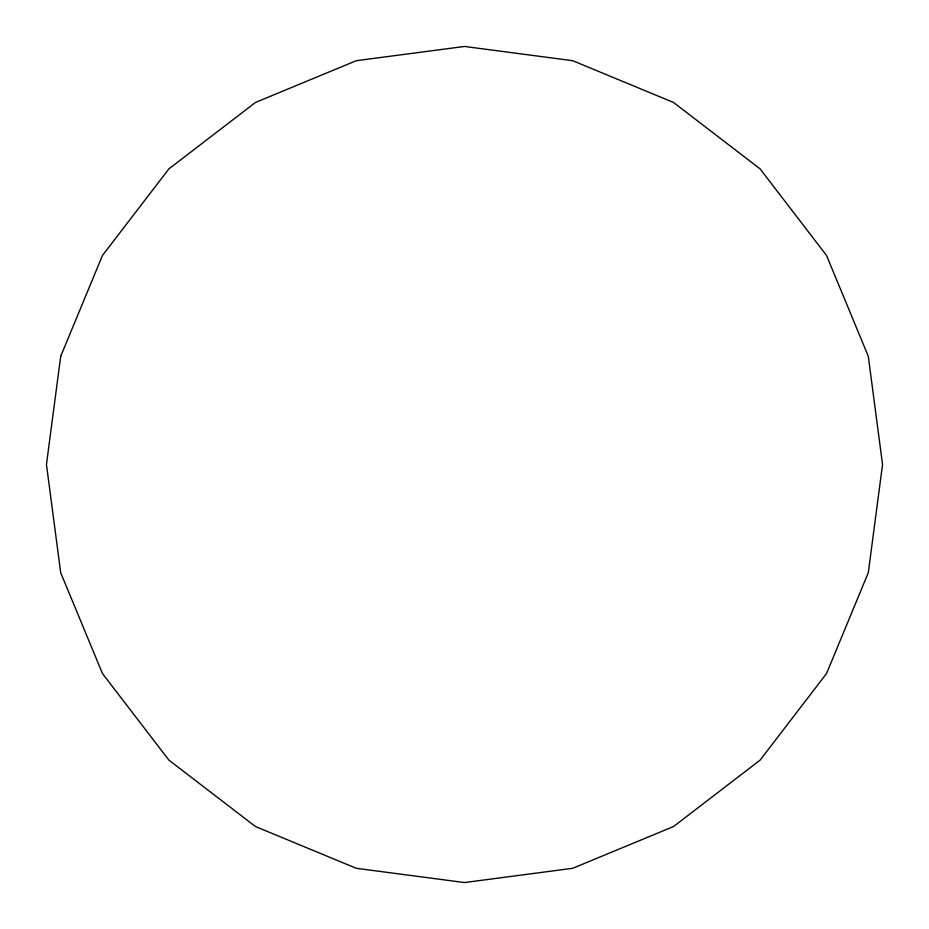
<?xml version="1.0" encoding="UTF-8"?>
<svg xmlns="http://www.w3.org/2000/svg" width="929" height="929" viewBox="0 0 929 929"><rect width="100%" height="100%" fill="white"/><g stroke="black" fill="none" stroke-linecap="round" stroke-linejoin="round"><path stroke-width="1.39" d="M60.699 356.306L46.45 464.5L60.699 572.694L102.457 673.525L168.892 760.108L255.475 826.543L356.306 868.301L464.5 882.55L572.694 868.301L673.525 826.543L760.108 760.108L826.543 673.525L868.301 572.694L882.55 464.5L868.301 356.306L826.543 255.475L760.108 168.892L673.525 102.457L572.694 60.699L464.5 46.45L356.306 60.699L255.475 102.457L168.892 168.892L102.457 255.475L60.699 356.306"/></g></svg>
